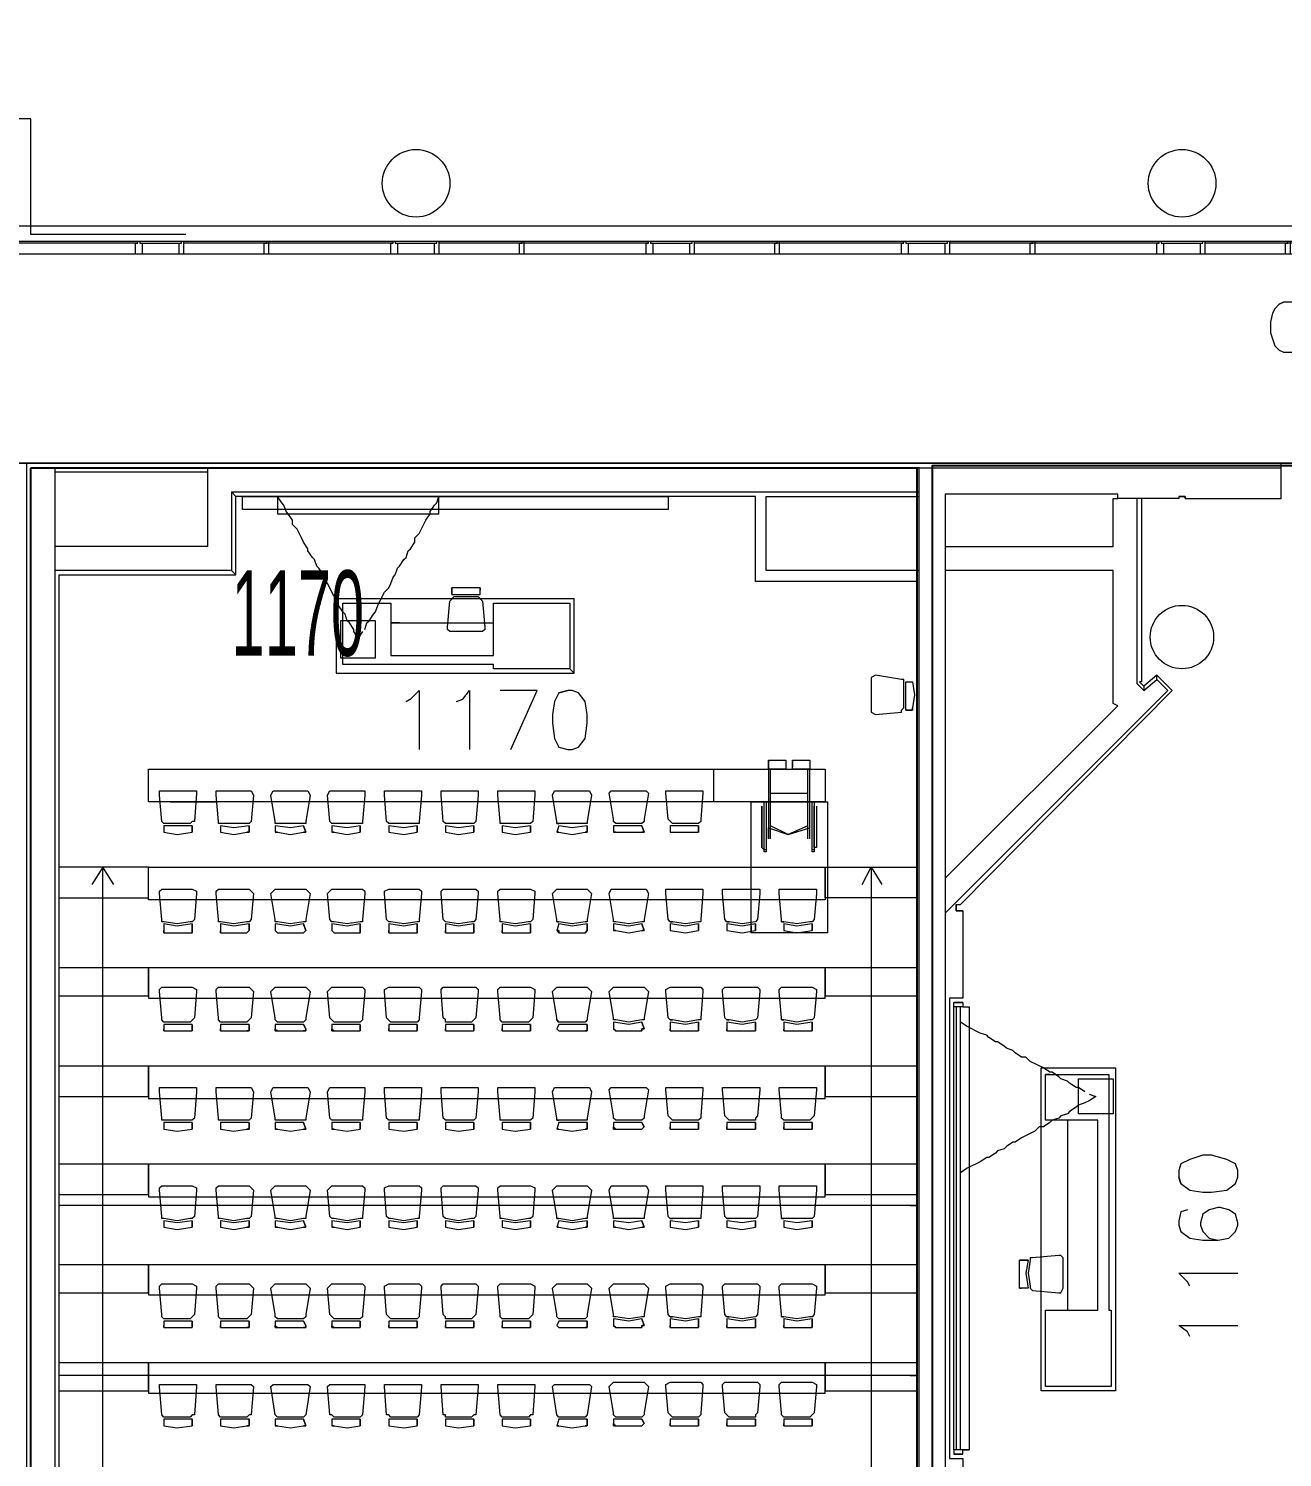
# Model space of a CAD drawing. Header units: metres. Extents: x 3 to 116, y 0 to 119.
# Drawn here: x 37.78 to 52.48, y 58.81 to 75.57 of the extents above; entities that cross this region are included whole.
import ezdxf

# ---------------------------------------------------------------- set-up
doc = ezdxf.new("R2010")
doc.units = ezdxf.units.M
doc.layers.add('Outside', color=7, linetype='Continuous')
doc.layers.add('PDF_Geometry', color=7, linetype='Continuous', transparency=0.8)
doc.styles.get("Standard").update_dxf_attribs({"font": 'arial.ttf', "width": 0.5, "height": 0.5})

msp = doc.modelspace()

# ---------------------------------------------------------------- linework, layer by layer
for points in [[(37.806, 70.414), (48.193, 70.414), (48.193, 52.864), (37.806, 52.864)], [(48.372, 52.864), (69.119, 52.864), (69.119, 70.439), (48.372, 70.439)]]:
    msp.add_lwpolyline(points, close=True)
at = {"layer": 'Outside'}
msp.add_lwpolyline([(69.324, 82.054), (66.766, 82.054), (66.766, 73.254), (64.74, 73.235), (64.745, 70.465), (33.44, 70.469), (33.432, 62.483), (30.899, 62.483), (30.848, 70.465), (6.059, 70.619)], dxfattribs=at)
at = {"layer": 'PDF_Geometry', "lineweight": 5}
for points in [[(30.439, 73.074), (69.401, 73.074), (69.401, 91.954)], [(39.623, 73.151), (37.806, 73.151), (37.806, 74.507), (36.988, 74.507), (36.988, 74.123), (33.713, 74.123), (33.713, 74.533), (33.611, 74.533), (33.534, 74.558), (32.971, 74.558), (32.971, 74.123), (30.209, 74.123)], [(30.209, 73.254), (67.533, 73.254)], [(39.06, 73.049), (37.602, 73.049), (37.602, 72.921), (37.551, 72.921), (37.551, 73.049), (37.576, 73.049), (37.576, 73.074), (37.602, 73.074), (37.602, 73.049), (36.604, 73.049)], [(39.086, 73.049), (39.572, 73.049)], [(42.053, 73.049), (40.595, 73.049), (40.595, 72.921), (40.544, 72.921), (40.544, 73.049), (40.569, 73.049), (40.569, 73.074), (40.595, 73.074), (40.595, 73.049), (39.597, 73.049)], [(42.079, 73.049), (42.565, 73.049)], [(45.046, 73.049), (43.588, 73.049), (43.588, 72.921), (43.537, 72.921), (43.537, 73.049), (43.563, 73.049), (43.563, 73.074), (43.588, 73.074), (43.588, 73.049), (42.59, 73.049)], [(45.072, 73.049), (45.558, 73.049)], [(48.039, 73.049), (46.581, 73.049), (46.581, 72.921), (46.53, 72.921), (46.53, 73.049), (46.556, 73.049), (46.556, 73.074), (46.581, 73.074), (46.581, 73.049), (45.584, 73.049)], [(48.065, 73.049), (48.551, 73.049)], [(51.033, 73.049), (49.574, 73.049), (49.574, 72.921), (49.523, 72.921), (49.523, 73.049), (49.549, 73.049), (49.549, 73.074), (49.574, 73.074), (49.574, 73.049), (48.577, 73.049)], [(51.058, 73.049), (51.544, 73.049)], [(54.026, 73.049), (52.568, 73.049), (52.568, 72.921), (52.516, 72.921), (52.516, 73.049), (52.542, 73.049), (52.542, 73.074), (52.568, 73.074), (52.568, 73.049), (51.57, 73.049)], [(69.554, 72.921), (30.439, 72.921)], [(52.44, 72.333), (52.491, 72.358), (52.44, 72.333), (52.388, 72.281), (52.363, 72.23), (52.337, 72.128), (52.337, 72), (52.388, 71.847), (52.44, 71.795), (52.491, 71.77), (52.593, 71.77), (52.644, 71.795), (52.695, 71.847), (52.747, 72), (52.747, 72.128), (52.721, 72.23), (52.695, 72.281), (52.644, 72.333), (52.593, 72.358), (52.491, 72.358)], [(48.219, 70.414), (52.465, 70.414), (52.465, 70.465), (37.755, 70.465), (37.755, 52.685), (38.139, 52.685), (38.139, 53.453)], [(50.112, 52.736), (48.219, 52.736), (48.219, 57.597), (48.219, 70.414), (39.879, 70.414), (39.879, 69.493), (38.088, 69.493)], [(51.34, 70.056), (52.465, 70.056), (52.465, 70.414)], [(39.879, 70.363), (38.088, 70.363)], [(40.211, 69.16), (40.211, 70.081), (40.16, 70.133), (40.16, 69.212)], [(40.16, 70.133), (48.219, 70.133)], [(48.193, 53.581), (48.193, 69.084), (46.3, 69.084), (46.3, 70.081), (40.211, 70.081)], [(41.695, 68.495), (41.644, 68.418), (41.593, 68.495), (41.593, 68.521), (41.542, 68.598), (41.516, 68.623), (41.49, 68.7), (41.465, 68.725), (41.414, 68.802), (41.414, 68.853), (41.362, 68.905), (41.286, 69.058), (41.235, 69.135), (41.235, 69.16), (41.183, 69.237), (41.158, 69.263), (41.132, 69.339), (41.107, 69.365), (41.055, 69.442), (41.055, 69.467), (41.004, 69.544), (40.979, 69.595), (40.928, 69.698), (40.876, 69.749), (40.876, 69.8), (40.825, 69.877), (40.8, 69.902), (40.774, 69.979), (40.748, 70.005), (40.697, 70.081), (40.697, 69.877), (42.59, 69.877), (42.59, 70.081), (40.723, 70.081)], [(41.721, 68.521), (41.746, 68.598), (41.772, 68.623), (41.823, 68.7), (41.849, 68.725), (41.874, 68.802), (41.925, 68.905), (41.951, 68.956), (42.002, 69.007), (42.028, 69.058), (42.053, 69.135), (42.079, 69.16), (42.104, 69.237), (42.13, 69.263), (42.181, 69.339), (42.207, 69.365), (42.232, 69.442), (42.258, 69.467), (42.309, 69.544), (42.309, 69.595), (42.36, 69.646), (42.437, 69.8), (42.488, 69.877), (42.488, 69.902), (42.539, 69.979), (42.565, 70.005), (42.59, 70.081)], [(48.219, 69.212), (46.428, 69.212), (46.428, 70.081), (48.219, 70.081)], [(51.263, 70.081), (51.34, 70.081), (51.34, 70.056), (51.34, 70.081), (51.263, 70.081), (51.263, 70.056), (50.547, 70.056), (50.547, 70.107), (48.526, 70.107), (48.526, 57.597), (48.219, 57.597)], [(48.526, 69.493), (50.495, 69.493), (50.495, 70.056), (50.547, 70.056)], [(50.828, 70.056), (50.828, 67.907), (50.802, 67.907), (50.854, 67.856), (50.854, 67.805), (50.777, 67.881), (50.777, 70.056)], [(38.139, 53.581), (38.139, 69.16), (40.211, 69.16), (40.16, 69.212), (38.088, 69.212)], [(48.526, 65.604), (50.547, 67.625), (50.495, 67.651), (50.495, 69.212), (48.526, 69.212)], [(44.125, 68.06), (43.23, 68.06), (43.23, 68.111), (41.465, 68.111), (41.465, 68.828), (42.028, 68.828), (42.028, 68.214), (43.23, 68.214), (43.23, 68.828), (44.125, 68.828), (44.125, 68.06), (44.177, 68.009), (44.177, 68.879), (41.388, 68.879), (41.388, 68.009), (44.177, 68.009)], [(42.744, 68.93), (42.744, 68.981), (42.744, 68.93), (43.076, 68.93), (43.076, 69.007), (43.076, 68.981), (43.076, 69.007), (42.744, 69.007), (42.744, 68.981), (42.744, 69.007)], [(42.13, 68.598), (42.028, 68.598), (43.23, 68.598)], [(48.065, 67.574), (48.142, 67.574), (48.065, 67.574), (48.065, 67.907), (48.142, 67.907), (48.167, 67.753), (48.142, 67.6), (48.142, 67.574), (48.142, 67.6)], [(48.526, 65.195), (51.135, 67.805), (51.007, 67.932)], [(48.653, 65.297), (48.653, 65.221), (48.73, 65.221), (48.653, 65.221), (48.653, 65.297), (48.705, 65.297), (51.186, 67.805), (51.007, 67.984)], [(50.854, 67.805), (51.007, 67.932), (51.007, 67.984), (50.854, 67.856)], [(42.258, 67.702), (42.207, 67.677), (42.258, 67.702), (42.36, 67.805), (42.36, 67.114)], [(42.795, 67.677), (42.872, 67.702), (42.949, 67.805), (42.949, 67.114)], [(43.435, 67.114), (43.742, 67.805), (43.307, 67.805)], [(43.997, 67.779), (44.1, 67.805), (43.997, 67.779), (43.946, 67.677), (43.921, 67.523), (43.921, 67.421), (43.946, 67.242), (43.997, 67.139), (44.1, 67.114), (44.151, 67.114), (44.228, 67.139), (44.304, 67.242), (44.33, 67.421), (44.33, 67.523), (44.304, 67.677), (44.228, 67.779), (44.151, 67.805), (44.1, 67.805)], [(45.814, 66.5), (45.814, 66.884)], [(46.453, 66.986), (46.479, 66.986), (46.658, 66.986), (46.658, 66.884), (46.453, 66.884), (46.453, 66.986), (46.453, 66.884), (46.453, 66.065), (46.453, 66.193), (46.684, 66.116), (46.479, 66.218)], [(46.479, 66.065), (46.479, 66.193), (46.479, 66.884)], [(46.658, 66.986), (46.658, 66.884)], [(46.735, 66.884), (46.735, 66.986), (46.914, 66.986), (46.939, 66.986), (46.939, 66.884), (46.735, 66.884), (46.735, 66.986), (46.735, 66.909)], [(46.914, 66.065), (46.914, 66.193), (46.914, 66.884)], [(46.939, 66.065), (46.939, 66.884)], [(43.972, 66.244), (43.997, 66.244), (43.972, 66.244), (43.972, 66.27), (43.921, 66.577), (43.946, 66.628), (44.356, 66.628), (44.381, 66.577), (44.33, 66.27), (44.33, 66.244), (43.997, 66.244)], [(46.479, 66.602), (46.914, 66.602)], [(39.444, 66.5), (39.981, 66.5)], [(46.249, 65.042), (46.249, 64.965), (46.249, 66.5), (46.351, 66.5), (47.144, 66.5), (47.144, 64.965), (46.249, 64.965)], [(46.428, 65.937), (46.428, 65.911), (46.402, 65.911), (46.402, 65.937), (46.377, 65.963), (46.377, 66.449), (46.377, 65.963)], [(46.377, 66.449), (46.377, 66.449)], [(47.016, 66.449), (47.016, 65.963), (46.991, 65.963), (46.991, 66.449)], [(39.7, 66.218), (39.7, 66.142), (39.7, 66.218), (39.367, 66.218), (39.367, 66.142), (39.521, 66.116), (39.7, 66.142)], [(40.365, 66.218), (40.365, 66.142), (40.365, 66.218), (40.186, 66.193), (40.032, 66.218), (40.032, 66.142), (40.186, 66.116), (40.339, 66.142), (40.365, 66.142), (40.339, 66.142)], [(41.004, 66.218), (41.03, 66.142), (41.004, 66.218), (40.851, 66.193), (40.672, 66.218), (40.672, 66.142), (40.697, 66.142), (40.672, 66.142), (40.697, 66.142), (40.851, 66.116), (41.004, 66.142), (41.03, 66.142), (41.004, 66.142)], [(41.669, 66.218), (41.669, 66.142), (41.669, 66.218), (41.516, 66.193), (41.337, 66.218), (41.337, 66.142), (41.362, 66.142), (41.337, 66.142), (41.362, 66.142), (41.516, 66.116), (41.669, 66.142)], [(42.335, 66.218), (42.335, 66.142), (42.335, 66.218), (42.181, 66.193), (42.002, 66.218), (42.002, 66.142), (42.181, 66.116), (42.335, 66.142)], [(43, 66.218), (43, 66.142), (43, 66.218), (42.821, 66.193), (42.667, 66.218), (42.667, 66.142), (42.821, 66.116), (43, 66.142)], [(43.665, 66.218), (43.665, 66.142), (43.665, 66.218), (43.486, 66.193), (43.332, 66.218), (43.332, 66.142), (43.486, 66.116), (43.665, 66.142)], [(44.33, 66.218), (44.33, 66.142), (44.33, 66.218), (44.151, 66.193), (43.997, 66.218), (43.972, 66.142), (43.997, 66.142), (43.972, 66.142), (43.997, 66.142), (44.151, 66.116), (44.304, 66.142), (44.33, 66.142), (44.304, 66.142)], [(44.97, 66.218), (44.995, 66.142), (44.97, 66.218), (44.637, 66.218), (44.637, 66.142), (44.663, 66.142), (44.637, 66.142), (44.995, 66.142), (44.97, 66.142)], [(45.635, 66.218), (45.635, 66.142), (45.635, 66.218), (45.302, 66.218), (45.302, 66.142), (45.635, 66.142)], [(46.453, 66.193), (46.453, 66.193)], [(46.914, 66.218), (46.684, 66.116), (46.939, 66.193)], [(46.453, 66.065), (46.453, 66.065)], [(46.914, 66.065), (46.914, 66.065)], [(46.377, 65.963), (46.377, 65.963)], [(46.991, 65.937), (46.991, 65.911), (46.965, 65.911), (46.965, 65.937)], [(47.016, 65.963), (47.016, 65.963)], [(38.139, 65.374), (39.188, 65.374), (39.188, 65.732), (38.139, 65.732)], [(38.779, 65.528), (38.651, 65.732), (38.523, 65.528)], [(38.651, 54.937), (38.651, 65.732)], [(48.193, 65.374), (47.118, 65.374), (47.118, 65.732), (47.118, 65.349), (39.188, 65.349), (39.188, 65.732), (48.193, 65.732)], [(47.553, 65.528), (47.656, 65.732), (47.784, 65.528)], [(47.656, 65.732), (47.656, 54.937)], [(43.972, 65.093), (43.997, 65.093), (43.972, 65.093), (43.972, 65.118), (43.921, 65.425), (43.972, 65.477), (44.33, 65.477), (44.381, 65.425), (44.33, 65.118), (44.33, 65.093), (44.304, 65.093), (44.151, 65.067), (43.997, 65.093)], [(45.302, 65.093), (45.328, 65.093), (45.302, 65.093), (45.277, 65.118), (45.251, 65.425), (45.251, 65.477), (45.686, 65.477), (45.686, 65.425), (45.66, 65.118), (45.66, 65.093), (45.635, 65.093), (45.481, 65.067), (45.328, 65.093)], [(45.967, 65.093), (45.993, 65.093), (45.967, 65.093), (45.942, 65.118), (45.916, 65.425), (45.916, 65.477), (46.351, 65.477), (46.351, 65.425), (46.325, 65.118), (46.3, 65.093), (46.146, 65.067), (45.993, 65.093)], [(46.607, 65.093), (46.632, 65.093), (46.607, 65.093), (46.607, 65.118), (46.581, 65.425), (46.581, 65.477), (47.016, 65.477), (47.016, 65.425), (46.991, 65.118), (46.965, 65.093), (46.939, 65.093), (46.786, 65.067), (46.632, 65.093)], [(48.73, 65.221), (48.73, 64.197), (48.577, 64.197), (48.577, 58.799), (48.73, 58.799), (48.73, 57.751)], [(39.7, 65.067), (39.7, 64.99), (39.7, 65.067), (39.521, 65.042), (39.367, 65.067), (39.367, 64.965), (39.367, 64.99), (39.367, 64.965), (39.7, 64.965), (39.7, 64.99), (39.7, 64.965)], [(40.365, 65.067), (40.365, 64.99), (40.365, 65.067), (40.186, 65.042), (40.032, 65.067), (40.032, 64.965), (40.032, 64.99), (40.032, 64.965), (40.339, 64.965), (40.365, 64.99), (40.339, 64.965)], [(41.004, 65.067), (41.03, 64.99), (41.004, 65.067), (40.851, 65.042), (40.672, 65.067), (40.672, 64.99), (40.697, 64.965), (40.672, 64.99), (40.697, 64.965), (41.004, 64.965), (41.03, 64.99), (41.004, 64.965)], [(41.669, 65.067), (41.669, 64.99), (41.669, 65.067), (41.516, 65.042), (41.337, 65.067), (41.337, 64.99), (41.362, 64.965), (41.337, 64.99), (41.362, 64.965), (41.669, 64.965), (41.669, 64.99), (41.669, 64.965)], [(42.335, 65.067), (42.335, 64.99), (42.335, 65.067), (42.181, 65.042), (42.002, 65.067), (42.002, 64.965), (42.002, 64.99), (42.002, 64.965), (42.335, 64.965), (42.335, 64.99), (42.335, 64.965)], [(43, 65.067), (43, 64.99), (43, 65.067), (42.821, 65.042), (42.667, 65.067), (42.667, 64.965), (42.667, 64.99), (42.667, 64.965), (43, 64.965), (43, 64.99), (43, 64.965)], [(43.665, 65.067), (43.665, 64.99), (43.665, 65.067), (43.486, 65.042), (43.332, 65.067), (43.332, 64.965), (43.332, 64.99), (43.332, 64.965), (43.665, 64.965), (43.665, 64.99), (43.665, 64.965)], [(44.33, 65.067), (44.33, 64.99), (44.33, 65.067), (44.151, 65.042), (43.997, 65.067), (43.972, 64.99), (43.997, 64.99), (43.997, 64.965), (43.997, 64.99), (43.972, 64.99), (43.997, 64.965), (44.304, 64.965), (44.33, 64.99), (44.304, 64.965)], [(44.97, 65.067), (44.995, 64.99), (44.97, 65.067), (44.816, 65.042), (44.637, 65.067), (44.637, 64.99), (44.663, 64.99), (44.637, 64.99), (44.663, 64.99), (44.816, 64.965), (44.97, 64.99), (44.995, 64.99), (44.97, 64.99)], [(45.635, 65.067), (45.635, 64.99), (45.635, 65.067), (45.481, 65.042), (45.302, 65.067), (45.302, 64.99), (45.481, 64.965), (45.635, 64.99)], [(46.3, 65.067), (46.3, 64.99), (46.3, 65.067), (46.146, 65.042), (45.967, 65.067), (45.967, 64.99), (46.146, 64.965), (46.3, 64.99)], [(46.965, 65.067), (46.965, 64.99), (46.965, 65.067), (46.786, 65.042), (46.632, 65.067), (46.632, 64.99), (46.786, 64.965), (46.965, 64.99)], [(38.139, 64.223), (39.188, 64.223), (39.188, 64.556), (39.188, 64.197), (47.118, 64.197), (47.118, 64.556), (47.118, 64.223), (48.193, 64.223)], [(38.139, 64.556), (39.188, 64.556), (48.193, 64.556)], [(43.972, 63.942), (43.997, 63.916), (43.972, 63.942), (43.972, 63.967), (43.921, 64.274), (43.972, 64.325), (44.33, 64.325), (44.381, 64.274), (44.33, 63.967), (44.33, 63.942), (44.304, 63.916), (43.997, 63.916)], [(45.302, 63.942), (45.328, 63.942), (45.302, 63.942), (45.277, 63.967), (45.251, 64.274), (45.251, 64.3), (45.302, 64.325), (45.66, 64.325), (45.686, 64.3), (45.686, 64.274), (45.66, 63.967), (45.66, 63.942), (45.635, 63.942), (45.481, 63.916), (45.328, 63.942)], [(45.967, 63.942), (45.993, 63.942), (45.967, 63.942), (45.942, 63.967), (45.916, 64.274), (45.916, 64.3), (45.942, 64.325), (46.325, 64.325), (46.351, 64.3), (46.351, 64.274), (46.325, 63.967), (46.3, 63.942), (46.146, 63.916), (45.993, 63.942)], [(46.607, 63.942), (46.632, 63.942), (46.607, 63.942), (46.607, 63.967), (46.581, 64.274), (46.581, 64.3), (46.607, 64.325), (46.965, 64.325), (47.016, 64.3), (47.016, 64.274), (46.991, 63.967), (46.965, 63.942), (46.939, 63.942), (46.786, 63.916), (46.632, 63.942)], [(48.73, 64.146), (48.628, 64.146), (48.73, 64.146), (48.73, 64.095), (48.628, 64.095), (48.628, 64.146)], [(48.628, 58.902), (48.628, 64.095)], [(48.73, 58.902), (48.807, 58.902), (48.705, 58.902), (48.705, 64.095), (48.653, 64.095), (48.653, 58.902)], [(48.73, 64.095), (48.807, 64.095), (48.807, 58.902)], [(39.7, 63.89), (39.7, 63.839), (39.7, 63.89), (39.367, 63.89), (39.367, 63.814), (39.367, 63.839), (39.367, 63.814), (39.7, 63.814), (39.7, 63.839), (39.7, 63.814)], [(40.365, 63.89), (40.365, 63.839), (40.365, 63.89), (40.032, 63.89), (40.032, 63.814), (40.032, 63.839), (40.032, 63.814), (40.365, 63.814), (40.365, 63.839), (40.365, 63.814), (40.339, 63.814)], [(41.004, 63.89), (41.03, 63.839), (41.004, 63.89), (40.672, 63.89), (40.672, 63.814), (40.697, 63.814), (40.672, 63.814), (40.672, 63.839), (40.697, 63.814), (41.03, 63.814), (41.03, 63.839), (41.03, 63.814), (41.004, 63.814)], [(41.669, 63.89), (41.669, 63.839), (41.669, 63.89), (41.337, 63.89), (41.337, 63.814), (41.362, 63.814), (41.337, 63.814), (41.337, 63.839), (41.362, 63.814), (41.669, 63.814), (41.669, 63.839), (41.669, 63.814)], [(42.335, 63.89), (42.335, 63.839), (42.335, 63.89), (42.002, 63.89), (42.002, 63.814), (42.002, 63.839), (42.002, 63.814), (42.335, 63.814), (42.335, 63.839), (42.335, 63.814)], [(43, 63.89), (43, 63.839), (43, 63.89), (42.667, 63.89), (42.667, 63.814), (42.667, 63.839), (42.667, 63.814), (43, 63.814), (43, 63.839), (43, 63.814)], [(43.665, 63.89), (43.665, 63.839), (43.665, 63.89), (43.332, 63.89), (43.332, 63.814), (43.332, 63.839), (43.332, 63.814), (43.665, 63.814), (43.665, 63.839), (43.665, 63.814)], [(44.33, 63.89), (44.33, 63.839), (44.33, 63.89), (43.997, 63.89), (43.972, 63.839), (43.997, 63.814), (43.972, 63.839), (43.997, 63.814), (44.33, 63.814), (44.33, 63.839), (44.33, 63.814), (44.304, 63.814)], [(44.97, 63.916), (44.995, 63.839), (44.97, 63.916), (44.816, 63.89), (44.637, 63.916), (44.637, 63.839), (44.663, 63.814), (44.637, 63.839), (44.663, 63.814), (44.97, 63.814), (44.97, 63.839), (44.995, 63.839), (44.97, 63.839), (44.97, 63.814)], [(45.635, 63.916), (45.635, 63.839), (45.635, 63.916), (45.481, 63.89), (45.302, 63.916), (45.302, 63.814), (45.302, 63.839), (45.302, 63.814), (45.635, 63.814), (45.635, 63.839), (45.635, 63.814)], [(46.3, 63.916), (46.3, 63.839), (46.3, 63.916), (46.146, 63.89), (45.967, 63.916), (45.967, 63.814), (45.967, 63.839), (45.967, 63.814), (46.3, 63.814), (46.3, 63.839), (46.3, 63.814)], [(46.965, 63.916), (46.965, 63.839), (46.965, 63.916), (46.786, 63.89), (46.632, 63.916), (46.632, 63.814), (46.632, 63.839), (46.632, 63.814), (46.965, 63.814), (46.965, 63.839), (46.965, 63.814)], [(50.163, 63.097), (50.086, 63.149), (50.06, 63.149), (49.984, 63.2), (49.958, 63.225), (49.881, 63.251), (49.856, 63.276), (49.779, 63.328), (49.753, 63.328), (49.677, 63.379), (49.523, 63.455), (49.472, 63.507), (49.421, 63.507), (49.344, 63.558), (49.319, 63.583), (49.242, 63.609), (49.216, 63.635), (49.14, 63.686), (49.114, 63.686), (49.037, 63.737), (49.012, 63.762), (48.935, 63.788), (48.781, 63.865), (48.705, 63.916)], [(38.139, 63.046), (39.188, 63.046), (39.188, 63.404), (39.188, 63.021), (47.118, 63.021), (47.118, 63.404), (47.118, 63.046), (48.193, 63.046)], [(38.139, 63.404), (39.188, 63.404), (48.193, 63.404)], [(49.753, 63.302), (49.702, 63.302), (50.444, 63.302), (50.444, 60.539), (50.47, 60.539), (50.47, 59.644), (49.702, 59.644), (49.702, 60.539), (50.316, 60.539), (50.316, 62.765), (49.702, 62.765), (49.702, 63.302)], [(43.972, 62.765), (43.997, 62.765), (43.972, 62.765), (43.972, 62.79), (43.921, 63.097), (43.946, 63.149), (44.356, 63.149), (44.381, 63.097), (44.33, 62.79), (44.33, 62.765), (43.997, 62.765)], [(50.214, 63.072), (50.291, 63.046), (50.214, 62.995), (50.163, 62.969), (50.086, 62.944), (50.06, 62.918), (49.984, 62.867), (49.958, 62.842), (49.881, 62.816), (49.856, 62.79), (49.779, 62.765), (49.753, 62.739), (49.677, 62.688), (49.626, 62.688), (49.574, 62.637), (49.421, 62.56), (49.344, 62.509), (49.319, 62.509), (49.242, 62.458), (49.216, 62.432), (49.14, 62.407), (49.114, 62.381), (49.037, 62.33), (49.012, 62.33), (48.935, 62.279), (48.781, 62.202), (48.705, 62.151)], [(39.7, 62.739), (39.7, 62.662), (39.7, 62.739), (39.367, 62.739), (39.367, 62.662), (39.521, 62.637), (39.7, 62.662)], [(40.365, 62.739), (40.365, 62.662), (40.365, 62.739), (40.032, 62.739), (40.032, 62.662), (40.186, 62.637), (40.339, 62.662), (40.365, 62.662), (40.339, 62.662)], [(41.004, 62.739), (41.03, 62.662), (41.004, 62.739), (40.672, 62.739), (40.672, 62.662), (40.697, 62.662), (40.672, 62.662), (40.697, 62.662), (40.851, 62.637), (41.004, 62.662), (41.03, 62.662), (41.004, 62.662)], [(41.669, 62.739), (41.669, 62.662), (41.669, 62.739), (41.337, 62.739), (41.337, 62.662), (41.362, 62.662), (41.337, 62.662), (41.362, 62.662), (41.516, 62.637), (41.669, 62.662)], [(42.335, 62.739), (42.335, 62.662), (42.335, 62.739), (42.002, 62.739), (42.002, 62.662), (42.181, 62.637), (42.335, 62.662)], [(43, 62.739), (43, 62.662), (43, 62.739), (42.667, 62.739), (42.667, 62.662), (42.821, 62.637), (43, 62.662)], [(43.665, 62.739), (43.665, 62.662), (43.665, 62.739), (43.332, 62.739), (43.332, 62.662), (43.486, 62.637), (43.665, 62.662)], [(44.33, 62.739), (44.33, 62.662), (44.33, 62.739), (43.997, 62.739), (43.972, 62.662), (43.997, 62.662), (43.972, 62.662), (43.997, 62.662), (44.151, 62.637), (44.304, 62.662), (44.33, 62.662), (44.304, 62.662)], [(44.97, 62.739), (44.995, 62.688), (44.97, 62.739), (44.637, 62.739), (44.637, 62.662), (44.663, 62.662), (44.637, 62.662), (44.637, 62.688), (44.663, 62.662), (44.97, 62.662), (44.995, 62.688), (44.97, 62.662)], [(45.635, 62.739), (45.635, 62.688), (45.635, 62.739), (45.302, 62.739), (45.302, 62.662), (45.302, 62.688), (45.302, 62.662), (45.635, 62.662), (45.635, 62.688), (45.635, 62.662)], [(46.3, 62.739), (46.3, 62.688), (46.3, 62.739), (45.967, 62.739), (45.967, 62.662), (45.967, 62.688), (45.967, 62.662), (46.3, 62.662), (46.3, 62.688), (46.3, 62.662)], [(46.965, 62.739), (46.965, 62.688), (46.965, 62.739), (46.632, 62.739), (46.632, 62.662), (46.632, 62.688), (46.632, 62.662), (46.965, 62.662), (46.965, 62.688), (46.965, 62.662)], [(49.958, 62.765), (49.958, 60.539)], [(51.288, 62.023), (51.263, 62.1), (51.288, 62.023), (51.391, 61.946), (51.544, 61.921), (51.647, 61.921), (51.826, 61.946), (51.928, 62.023), (51.954, 62.1), (51.954, 62.176), (51.928, 62.253), (51.826, 62.304), (51.647, 62.355), (51.544, 62.355), (51.391, 62.304), (51.288, 62.253), (51.263, 62.176), (51.263, 62.1)], [(38.139, 61.895), (39.188, 61.895), (39.188, 62.253), (39.188, 61.869), (47.118, 61.869), (47.118, 62.253), (47.118, 61.895), (48.193, 61.895)], [(38.139, 62.253), (39.188, 62.253), (48.193, 62.253)], [(43.972, 61.614), (43.997, 61.614), (43.972, 61.614), (43.972, 61.639), (43.921, 61.946), (43.972, 61.997), (44.33, 61.997), (44.381, 61.946), (44.33, 61.639), (44.33, 61.614), (44.304, 61.614), (44.151, 61.588), (43.997, 61.614)], [(45.302, 61.614), (45.328, 61.614), (45.302, 61.614), (45.277, 61.639), (45.251, 61.946), (45.251, 61.997), (45.686, 61.997), (45.686, 61.946), (45.66, 61.639), (45.66, 61.614), (45.328, 61.614)], [(45.967, 61.614), (45.993, 61.614), (45.967, 61.614), (45.942, 61.639), (45.916, 61.946), (45.916, 61.997), (46.351, 61.997), (46.351, 61.946), (46.325, 61.639), (46.3, 61.614), (45.993, 61.614)], [(46.607, 61.614), (46.632, 61.614), (46.607, 61.614), (46.607, 61.639), (46.581, 61.946), (46.581, 61.997), (47.016, 61.997), (47.016, 61.946), (46.991, 61.639), (46.965, 61.614), (46.632, 61.614)], [(48.116, 61.767), (48.193, 61.767), (38.139, 61.767)], [(51.365, 61.716), (51.288, 61.69), (51.263, 61.588), (51.263, 61.537), (51.288, 61.46), (51.391, 61.383), (51.544, 61.358), (51.723, 61.358), (51.851, 61.383), (51.928, 61.46), (51.954, 61.537), (51.954, 61.562), (51.928, 61.665), (51.851, 61.716), (51.749, 61.741), (51.723, 61.741), (51.621, 61.716), (51.544, 61.665), (51.519, 61.562), (51.519, 61.537), (51.544, 61.46), (51.621, 61.383), (51.723, 61.358)], [(39.7, 61.588), (39.7, 61.511), (39.7, 61.588), (39.521, 61.562), (39.367, 61.588), (39.367, 61.511), (39.521, 61.486), (39.7, 61.511)], [(40.365, 61.588), (40.365, 61.511), (40.365, 61.588), (40.186, 61.562), (40.032, 61.588), (40.032, 61.511), (40.186, 61.486), (40.339, 61.511), (40.365, 61.511), (40.339, 61.511)], [(41.004, 61.588), (41.03, 61.511), (41.004, 61.588), (40.851, 61.562), (40.672, 61.588), (40.672, 61.511), (40.697, 61.511), (40.672, 61.511), (40.697, 61.511), (40.851, 61.486), (41.004, 61.511), (41.03, 61.511), (41.004, 61.511)], [(41.669, 61.588), (41.669, 61.511), (41.669, 61.588), (41.516, 61.562), (41.337, 61.588), (41.337, 61.511), (41.362, 61.511), (41.337, 61.511), (41.362, 61.511), (41.516, 61.486), (41.669, 61.511)], [(42.335, 61.588), (42.335, 61.511), (42.335, 61.588), (42.181, 61.562), (42.002, 61.588), (42.002, 61.511), (42.181, 61.486), (42.335, 61.511)], [(43, 61.588), (43, 61.511), (43, 61.588), (42.821, 61.562), (42.667, 61.588), (42.667, 61.511), (42.821, 61.486), (43, 61.511)], [(43.665, 61.588), (43.665, 61.511), (43.665, 61.588), (43.486, 61.562), (43.332, 61.588), (43.332, 61.511), (43.486, 61.486), (43.665, 61.511)], [(44.33, 61.588), (44.33, 61.511), (44.33, 61.588), (44.151, 61.562), (43.997, 61.588), (43.972, 61.511), (43.997, 61.511), (43.972, 61.511), (43.997, 61.511), (44.151, 61.486), (44.304, 61.511), (44.33, 61.511), (44.304, 61.511)], [(44.97, 61.588), (44.995, 61.511), (44.97, 61.588), (44.816, 61.562), (44.637, 61.588), (44.637, 61.511), (44.663, 61.511), (44.637, 61.511), (44.663, 61.511), (44.816, 61.486), (44.97, 61.511), (44.995, 61.511), (44.97, 61.511)], [(45.635, 61.588), (45.635, 61.511), (45.635, 61.588), (45.481, 61.562), (45.302, 61.588), (45.302, 61.511), (45.481, 61.486), (45.635, 61.511)], [(46.3, 61.588), (46.3, 61.511), (46.3, 61.588), (46.146, 61.562), (45.967, 61.588), (45.967, 61.511), (46.146, 61.486), (46.3, 61.511)], [(46.965, 61.588), (46.965, 61.511), (46.965, 61.588), (46.786, 61.562), (46.632, 61.588), (46.632, 61.511), (46.786, 61.486), (46.965, 61.511)], [(38.139, 60.744), (39.188, 60.744), (39.188, 61.076), (39.188, 60.718), (47.118, 60.718), (47.118, 61.076), (47.118, 60.744), (48.193, 60.744)], [(38.139, 61.076), (39.188, 61.076), (48.193, 61.076)], [(49.498, 61.127), (49.421, 61.127), (49.498, 61.127), (49.472, 60.974), (49.498, 60.795), (49.395, 60.795), (49.421, 60.795), (49.395, 60.795), (49.395, 61.127), (49.421, 61.127), (49.395, 61.127)], [(45.302, 60.462), (45.328, 60.462), (45.302, 60.462), (45.277, 60.488), (45.251, 60.795), (45.251, 60.821), (45.302, 60.846), (45.66, 60.846), (45.686, 60.821), (45.686, 60.795), (45.66, 60.488), (45.66, 60.462), (45.635, 60.462), (45.481, 60.437), (45.328, 60.462)], [(45.967, 60.462), (45.993, 60.462), (45.967, 60.462), (45.942, 60.488), (45.916, 60.795), (45.916, 60.821), (45.942, 60.846), (46.325, 60.846), (46.351, 60.821), (46.351, 60.795), (46.325, 60.488), (46.3, 60.462), (46.146, 60.437), (45.993, 60.462)], [(46.607, 60.462), (46.632, 60.462), (46.607, 60.462), (46.607, 60.488), (46.581, 60.795), (46.581, 60.821), (46.607, 60.846), (46.965, 60.846), (47.016, 60.821), (47.016, 60.795), (46.991, 60.488), (46.965, 60.462), (46.939, 60.462), (46.786, 60.437), (46.632, 60.462)], [(51.391, 60.821), (51.365, 60.872), (51.263, 60.974), (51.954, 60.974)], [(39.7, 60.411), (39.7, 60.36), (39.7, 60.411), (39.367, 60.411), (39.367, 60.334), (39.367, 60.36), (39.367, 60.334), (39.7, 60.334), (39.7, 60.36), (39.7, 60.334)], [(40.365, 60.411), (40.365, 60.36), (40.365, 60.411), (40.032, 60.411), (40.032, 60.334), (40.032, 60.36), (40.032, 60.334), (40.365, 60.334), (40.365, 60.36), (40.365, 60.334), (40.339, 60.334)], [(41.004, 60.411), (41.03, 60.36), (41.004, 60.411), (40.672, 60.411), (40.672, 60.334), (40.697, 60.334), (40.672, 60.334), (40.672, 60.36), (40.697, 60.334), (41.03, 60.334), (41.03, 60.36), (41.03, 60.334), (41.004, 60.334)], [(41.669, 60.411), (41.669, 60.36), (41.669, 60.411), (41.337, 60.411), (41.337, 60.334), (41.362, 60.334), (41.337, 60.334), (41.337, 60.36), (41.362, 60.334), (41.669, 60.334), (41.669, 60.36), (41.669, 60.334)], [(42.335, 60.411), (42.335, 60.36), (42.335, 60.411), (42.002, 60.411), (42.002, 60.334), (42.002, 60.36), (42.002, 60.334), (42.335, 60.334), (42.335, 60.36), (42.335, 60.334)], [(43, 60.411), (43, 60.36), (43, 60.411), (42.667, 60.411), (42.667, 60.334), (42.667, 60.36), (42.667, 60.334), (43, 60.334), (43, 60.36), (43, 60.334)], [(43.665, 60.411), (43.665, 60.36), (43.665, 60.411), (43.332, 60.411), (43.332, 60.334), (43.332, 60.36), (43.332, 60.334), (43.665, 60.334), (43.665, 60.36), (43.665, 60.334)], [(44.33, 60.411), (44.33, 60.36), (44.33, 60.411), (43.997, 60.411), (43.972, 60.36), (43.997, 60.334), (43.972, 60.36), (43.997, 60.334), (44.33, 60.334), (44.33, 60.36), (44.33, 60.334), (44.304, 60.334)], [(44.97, 60.437), (44.995, 60.36), (44.97, 60.437), (44.816, 60.411), (44.637, 60.437), (44.637, 60.36), (44.663, 60.334), (44.637, 60.36), (44.663, 60.334), (44.97, 60.334), (44.97, 60.36), (44.995, 60.36), (44.97, 60.36), (44.97, 60.334)], [(45.635, 60.437), (45.635, 60.36), (45.635, 60.437), (45.481, 60.411), (45.302, 60.437), (45.302, 60.334), (45.302, 60.36), (45.302, 60.334), (45.635, 60.334), (45.635, 60.36), (45.635, 60.334)], [(46.3, 60.437), (46.3, 60.36), (46.3, 60.437), (46.146, 60.411), (45.967, 60.437), (45.967, 60.334), (45.967, 60.36), (45.967, 60.334), (46.3, 60.334), (46.3, 60.36), (46.3, 60.334)], [(46.965, 60.437), (46.965, 60.36), (46.965, 60.437), (46.786, 60.411), (46.632, 60.437), (46.632, 60.334), (46.632, 60.36), (46.632, 60.334), (46.965, 60.334), (46.965, 60.36), (46.965, 60.334)], [(51.391, 60.232), (51.365, 60.283), (51.263, 60.36), (51.954, 60.36)], [(38.139, 59.593), (39.188, 59.593), (39.188, 59.925), (39.188, 59.567), (47.118, 59.567), (47.118, 59.925), (47.118, 59.593), (48.193, 59.593)], [(38.139, 59.925), (39.188, 59.925), (48.193, 59.925)], [(48.116, 59.772), (48.193, 59.772), (38.139, 59.772)], [(39.7, 59.26), (39.7, 59.183), (39.7, 59.26), (39.367, 59.26), (39.367, 59.183), (39.521, 59.158), (39.7, 59.183)], [(40.365, 59.26), (40.365, 59.183), (40.365, 59.26), (40.032, 59.26), (40.032, 59.183), (40.186, 59.158), (40.339, 59.183), (40.365, 59.183), (40.339, 59.183)], [(41.004, 59.26), (41.03, 59.183), (41.004, 59.26), (40.672, 59.26), (40.672, 59.183), (40.697, 59.183), (40.672, 59.183), (40.697, 59.183), (40.851, 59.158), (41.004, 59.183), (41.03, 59.183), (41.004, 59.183)], [(41.669, 59.26), (41.669, 59.183), (41.669, 59.26), (41.337, 59.26), (41.337, 59.183), (41.362, 59.183), (41.337, 59.183), (41.362, 59.183), (41.516, 59.158), (41.669, 59.183)], [(42.335, 59.26), (42.335, 59.183), (42.335, 59.26), (42.002, 59.26), (42.002, 59.183), (42.181, 59.158), (42.335, 59.183)], [(43, 59.26), (43, 59.183), (43, 59.26), (42.667, 59.26), (42.667, 59.183), (42.821, 59.158), (43, 59.183)], [(43.665, 59.26), (43.665, 59.183), (43.665, 59.26), (43.332, 59.26), (43.332, 59.183), (43.486, 59.158), (43.665, 59.183)], [(44.33, 59.26), (44.33, 59.183), (44.33, 59.26), (43.997, 59.26), (43.972, 59.183), (43.997, 59.183), (43.972, 59.183), (43.997, 59.183), (44.151, 59.158), (44.304, 59.183), (44.33, 59.183), (44.304, 59.183)], [(44.97, 59.26), (44.995, 59.209), (44.97, 59.26), (44.637, 59.26), (44.637, 59.183), (44.663, 59.183), (44.637, 59.183), (44.637, 59.209), (44.663, 59.183), (44.97, 59.183), (44.995, 59.209), (44.97, 59.183)], [(45.635, 59.26), (45.635, 59.209), (45.635, 59.26), (45.302, 59.26), (45.302, 59.183), (45.302, 59.209), (45.302, 59.183), (45.635, 59.183), (45.635, 59.209), (45.635, 59.183)], [(46.3, 59.26), (46.3, 59.209), (46.3, 59.26), (45.967, 59.26), (45.967, 59.183), (45.967, 59.209), (45.967, 59.183), (46.3, 59.183), (46.3, 59.209), (46.3, 59.183)], [(46.965, 59.26), (46.965, 59.209), (46.965, 59.26), (46.632, 59.26), (46.632, 59.183), (46.632, 59.209), (46.632, 59.183), (46.965, 59.183), (46.965, 59.209), (46.965, 59.183)], [(48.73, 58.851), (48.628, 58.851), (48.73, 58.851), (48.73, 58.902), (48.628, 58.902), (48.628, 58.851)]]:
    msp.add_lwpolyline(points, dxfattribs=at)
for points in [[(39.111, 73.049), (39.111, 72.921), (39.034, 72.921), (39.034, 73.049), (39.06, 73.049), (39.06, 73.074), (39.086, 73.074), (39.086, 73.049)], [(39.597, 73.049), (39.597, 72.921), (39.546, 72.921), (39.546, 73.049), (39.572, 73.049), (39.572, 73.074), (39.597, 73.074)], [(42.104, 73.049), (42.104, 72.921), (42.028, 72.921), (42.028, 73.049), (42.053, 73.049), (42.053, 73.074), (42.079, 73.074), (42.079, 73.049)], [(42.59, 73.049), (42.59, 72.921), (42.539, 72.921), (42.539, 73.049), (42.565, 73.049), (42.565, 73.074), (42.59, 73.074)], [(45.097, 73.049), (45.097, 72.921), (45.021, 72.921), (45.021, 73.049), (45.046, 73.049), (45.046, 73.074), (45.072, 73.074), (45.072, 73.049)], [(45.584, 73.049), (45.584, 72.921), (45.532, 72.921), (45.532, 73.049), (45.558, 73.049), (45.558, 73.074), (45.584, 73.074)], [(48.091, 73.049), (48.091, 72.921), (48.014, 72.921), (48.014, 73.049), (48.039, 73.049), (48.039, 73.074), (48.065, 73.074), (48.065, 73.049)], [(48.577, 73.049), (48.577, 72.921), (48.526, 72.921), (48.526, 73.049), (48.551, 73.049), (48.551, 73.074), (48.577, 73.074)], [(51.084, 73.049), (51.084, 72.921), (51.007, 72.921), (51.007, 73.049), (51.033, 73.049), (51.033, 73.074), (51.058, 73.074), (51.058, 73.049)], [(51.57, 73.049), (51.57, 72.921), (51.519, 72.921), (51.519, 73.049), (51.544, 73.049), (51.544, 73.074), (51.57, 73.074)], [(38.088, 70.414), (38.088, 54.988), (37.806, 54.988), (37.806, 70.414)], [(40.288, 69.928), (40.288, 70.081), (45.277, 70.081), (45.277, 69.928)], [(43.051, 68.905), (43.102, 68.853), (43.128, 68.546), (43.128, 68.521), (43.102, 68.495), (42.718, 68.495), (42.693, 68.521), (42.693, 68.546), (42.718, 68.853), (42.769, 68.905)], [(41.849, 68.188), (41.849, 68.623), (41.439, 68.623), (41.439, 68.188)], [(48.039, 67.907), (48.039, 67.932), (48.014, 67.932), (47.707, 67.984), (47.656, 67.958), (47.656, 67.549), (47.707, 67.523), (48.014, 67.549), (48.014, 67.574), (48.039, 67.6)], [(47.118, 66.884), (47.118, 66.5), (39.188, 66.5), (39.188, 66.884)], [(39.367, 66.244), (39.341, 66.27), (39.316, 66.577), (39.316, 66.628), (39.751, 66.628), (39.751, 66.602), (39.725, 66.27), (39.7, 66.27), (39.674, 66.244)], [(40.032, 66.244), (40.007, 66.244), (40.007, 66.27), (39.981, 66.577), (39.981, 66.628), (40.39, 66.628), (40.416, 66.577), (40.39, 66.27), (40.365, 66.244)], [(40.697, 66.244), (40.672, 66.244), (40.672, 66.27), (40.621, 66.577), (40.646, 66.628), (41.055, 66.628), (41.081, 66.577), (41.03, 66.27), (41.03, 66.244)], [(41.362, 66.244), (41.337, 66.244), (41.311, 66.27), (41.286, 66.577), (41.311, 66.628), (41.721, 66.628), (41.721, 66.577), (41.695, 66.27), (41.695, 66.244)], [(42.028, 66.244), (42.002, 66.244), (41.976, 66.27), (41.951, 66.577), (41.951, 66.628), (42.386, 66.628), (42.386, 66.577), (42.36, 66.27), (42.36, 66.244)], [(42.667, 66.244), (42.642, 66.27), (42.616, 66.577), (42.616, 66.628), (43.051, 66.628), (43.051, 66.577), (43.025, 66.27), (43, 66.244)], [(43.332, 66.244), (43.307, 66.244), (43.307, 66.27), (43.281, 66.577), (43.281, 66.628), (43.716, 66.628), (43.716, 66.577), (43.69, 66.27), (43.665, 66.244)], [(44.663, 66.244), (44.637, 66.27), (44.637, 66.295), (44.586, 66.602), (44.611, 66.628), (45.021, 66.628), (45.046, 66.602), (44.995, 66.295), (44.995, 66.27), (44.97, 66.244)], [(45.328, 66.244), (45.277, 66.295), (45.251, 66.602), (45.251, 66.628), (45.686, 66.628), (45.686, 66.602), (45.66, 66.295), (45.66, 66.27), (45.635, 66.244)], [(46.428, 66.474), (46.428, 65.937), (46.402, 65.937), (46.402, 66.5), (46.428, 66.5)], [(46.965, 66.474), (46.965, 66.5), (46.991, 66.5), (46.991, 65.937), (46.965, 65.937)], [(39.367, 65.093), (39.341, 65.093), (39.341, 65.118), (39.316, 65.425), (39.316, 65.451), (39.341, 65.477), (39.7, 65.477), (39.751, 65.451), (39.751, 65.425), (39.725, 65.118), (39.7, 65.093), (39.674, 65.093), (39.521, 65.067)], [(40.032, 65.093), (40.007, 65.093), (40.007, 65.118), (39.981, 65.425), (39.981, 65.451), (40.007, 65.477), (40.365, 65.477), (40.416, 65.425), (40.39, 65.118), (40.365, 65.093), (40.339, 65.093), (40.186, 65.067)], [(40.697, 65.093), (40.672, 65.093), (40.672, 65.118), (40.621, 65.425), (40.672, 65.477), (41.03, 65.477), (41.081, 65.425), (41.03, 65.118), (41.03, 65.093), (41.004, 65.093), (40.851, 65.067)], [(41.362, 65.093), (41.337, 65.093), (41.311, 65.118), (41.286, 65.425), (41.337, 65.477), (41.695, 65.477), (41.721, 65.451), (41.721, 65.425), (41.695, 65.118), (41.695, 65.093), (41.669, 65.093), (41.516, 65.067)], [(42.028, 65.093), (42.002, 65.093), (41.976, 65.118), (41.951, 65.425), (41.951, 65.451), (42.002, 65.477), (42.36, 65.477), (42.386, 65.451), (42.386, 65.425), (42.36, 65.118), (42.36, 65.093), (42.335, 65.093), (42.181, 65.067)], [(42.667, 65.093), (42.642, 65.118), (42.616, 65.425), (42.616, 65.451), (42.642, 65.477), (43.025, 65.477), (43.051, 65.451), (43.051, 65.425), (43.025, 65.118), (43, 65.093), (42.974, 65.093), (42.821, 65.067)], [(43.332, 65.093), (43.307, 65.093), (43.307, 65.118), (43.281, 65.425), (43.281, 65.451), (43.307, 65.477), (43.665, 65.477), (43.716, 65.451), (43.716, 65.425), (43.69, 65.118), (43.665, 65.093), (43.639, 65.093), (43.486, 65.067)], [(44.663, 65.093), (44.637, 65.093), (44.637, 65.118), (44.586, 65.425), (44.611, 65.477), (45.021, 65.477), (45.046, 65.425), (44.995, 65.118), (44.995, 65.093), (44.97, 65.093), (44.816, 65.067)], [(39.367, 63.916), (39.341, 63.942), (39.341, 63.967), (39.316, 64.274), (39.316, 64.3), (39.341, 64.325), (39.7, 64.325), (39.751, 64.3), (39.751, 64.274), (39.725, 63.967), (39.674, 63.916)], [(40.032, 63.916), (40.007, 63.942), (40.007, 63.967), (39.981, 64.274), (39.981, 64.3), (40.007, 64.325), (40.365, 64.325), (40.416, 64.274), (40.39, 63.967), (40.339, 63.916)], [(40.697, 63.916), (40.672, 63.942), (40.672, 63.967), (40.621, 64.274), (40.672, 64.325), (41.03, 64.325), (41.081, 64.274), (41.03, 63.967), (41.03, 63.942), (41.004, 63.916)], [(41.362, 63.916), (41.311, 63.967), (41.286, 64.274), (41.337, 64.325), (41.695, 64.325), (41.721, 64.3), (41.721, 64.274), (41.695, 63.967), (41.695, 63.942), (41.669, 63.916)], [(42.028, 63.916), (41.976, 63.967), (41.951, 64.274), (41.951, 64.3), (42.002, 64.325), (42.36, 64.325), (42.386, 64.3), (42.386, 64.274), (42.36, 63.967), (42.36, 63.942), (42.335, 63.916)], [(42.667, 63.916), (42.667, 63.942), (42.642, 63.967), (42.616, 64.274), (42.616, 64.3), (42.642, 64.325), (43.025, 64.325), (43.051, 64.3), (43.051, 64.274), (43.025, 63.967), (42.974, 63.916)], [(43.332, 63.916), (43.307, 63.942), (43.307, 63.967), (43.281, 64.274), (43.281, 64.3), (43.307, 64.325), (43.665, 64.325), (43.716, 64.3), (43.716, 64.274), (43.69, 63.967), (43.639, 63.916)], [(44.663, 63.942), (44.637, 63.942), (44.637, 63.967), (44.586, 64.274), (44.637, 64.325), (44.995, 64.325), (45.046, 64.274), (44.995, 63.967), (44.995, 63.942), (44.97, 63.942), (44.816, 63.916)], [(50.521, 59.593), (49.651, 59.593), (49.651, 63.379), (50.521, 63.379)], [(50.495, 62.842), (50.086, 62.842), (50.086, 63.251), (50.495, 63.251)], [(39.367, 62.765), (39.341, 62.765), (39.341, 62.79), (39.316, 63.097), (39.316, 63.149), (39.751, 63.149), (39.751, 63.097), (39.725, 62.79), (39.7, 62.765)], [(40.032, 62.765), (40.007, 62.765), (40.007, 62.79), (39.981, 63.097), (39.981, 63.149), (40.39, 63.149), (40.416, 63.097), (40.39, 62.79), (40.365, 62.765)], [(40.697, 62.765), (40.672, 62.765), (40.672, 62.79), (40.621, 63.097), (40.646, 63.149), (41.055, 63.149), (41.081, 63.097), (41.03, 62.79), (41.03, 62.765)], [(41.362, 62.765), (41.337, 62.765), (41.311, 62.79), (41.286, 63.097), (41.311, 63.149), (41.721, 63.149), (41.721, 63.097), (41.695, 62.79), (41.695, 62.765)], [(42.028, 62.765), (42.002, 62.765), (41.976, 62.79), (41.951, 63.097), (41.951, 63.149), (42.386, 63.149), (42.386, 63.097), (42.36, 62.79), (42.36, 62.765)], [(42.667, 62.765), (42.642, 62.79), (42.616, 63.097), (42.616, 63.149), (43.051, 63.149), (43.051, 63.097), (43.025, 62.79), (43, 62.765)], [(43.332, 62.765), (43.307, 62.765), (43.307, 62.79), (43.281, 63.097), (43.281, 63.149), (43.716, 63.149), (43.716, 63.097), (43.69, 62.79), (43.665, 62.765)], [(44.663, 62.765), (44.637, 62.79), (44.637, 62.816), (44.586, 63.123), (44.611, 63.149), (45.021, 63.149), (45.046, 63.123), (44.995, 62.816), (44.995, 62.79), (44.97, 62.765)], [(45.328, 62.765), (45.277, 62.816), (45.251, 63.123), (45.251, 63.149), (45.686, 63.149), (45.686, 63.123), (45.66, 62.816), (45.66, 62.79), (45.635, 62.765)], [(45.993, 62.765), (45.942, 62.816), (45.916, 63.123), (45.916, 63.149), (46.351, 63.149), (46.351, 63.123), (46.325, 62.816), (46.3, 62.79), (46.3, 62.765)], [(46.632, 62.765), (46.607, 62.79), (46.607, 62.816), (46.581, 63.123), (46.581, 63.149), (47.016, 63.149), (47.016, 63.123), (46.991, 62.816), (46.939, 62.765)], [(39.367, 61.614), (39.341, 61.614), (39.341, 61.639), (39.316, 61.946), (39.316, 61.972), (39.341, 61.997), (39.7, 61.997), (39.751, 61.972), (39.751, 61.946), (39.725, 61.639), (39.7, 61.614), (39.674, 61.614), (39.521, 61.588)], [(40.032, 61.614), (40.007, 61.614), (40.007, 61.639), (39.981, 61.946), (39.981, 61.972), (40.007, 61.997), (40.365, 61.997), (40.416, 61.946), (40.39, 61.639), (40.365, 61.614), (40.339, 61.614), (40.186, 61.588)], [(40.697, 61.614), (40.672, 61.614), (40.672, 61.639), (40.621, 61.946), (40.672, 61.997), (41.03, 61.997), (41.081, 61.946), (41.03, 61.639), (41.03, 61.614), (41.004, 61.614), (40.851, 61.588)], [(41.362, 61.614), (41.337, 61.614), (41.311, 61.639), (41.286, 61.946), (41.311, 61.972), (41.337, 61.997), (41.695, 61.997), (41.721, 61.972), (41.721, 61.946), (41.695, 61.639), (41.695, 61.614), (41.669, 61.614), (41.516, 61.588)], [(42.028, 61.614), (42.002, 61.614), (41.976, 61.639), (41.951, 61.946), (41.951, 61.972), (42.002, 61.997), (42.36, 61.997), (42.386, 61.972), (42.386, 61.946), (42.36, 61.639), (42.36, 61.614), (42.335, 61.614), (42.181, 61.588)], [(42.667, 61.614), (42.642, 61.639), (42.616, 61.946), (42.616, 61.972), (42.642, 61.997), (43.025, 61.997), (43.051, 61.972), (43.051, 61.946), (43.025, 61.639), (43, 61.614), (42.974, 61.614), (42.821, 61.588)], [(43.332, 61.614), (43.307, 61.614), (43.307, 61.639), (43.281, 61.946), (43.281, 61.972), (43.307, 61.997), (43.665, 61.997), (43.716, 61.972), (43.716, 61.946), (43.69, 61.639), (43.665, 61.614), (43.639, 61.614), (43.486, 61.588)], [(44.663, 61.614), (44.637, 61.614), (44.637, 61.639), (44.586, 61.946), (44.611, 61.997), (45.021, 61.997), (45.046, 61.946), (44.995, 61.639), (44.995, 61.614)], [(49.523, 60.821), (49.523, 60.795), (49.549, 60.769), (49.856, 60.744), (49.881, 60.744), (49.907, 60.795), (49.907, 61.153), (49.881, 61.179), (49.856, 61.179), (49.549, 61.153), (49.523, 61.153), (49.523, 61.127), (49.498, 60.974)], [(39.367, 60.437), (39.341, 60.462), (39.341, 60.488), (39.316, 60.795), (39.316, 60.821), (39.341, 60.846), (39.7, 60.846), (39.751, 60.821), (39.751, 60.795), (39.725, 60.488), (39.674, 60.437)], [(40.032, 60.437), (40.007, 60.462), (40.007, 60.488), (39.981, 60.795), (39.981, 60.821), (40.007, 60.846), (40.365, 60.846), (40.416, 60.795), (40.39, 60.488), (40.339, 60.437)], [(40.697, 60.437), (40.672, 60.462), (40.672, 60.488), (40.621, 60.795), (40.672, 60.846), (41.03, 60.846), (41.081, 60.795), (41.03, 60.488), (41.03, 60.462), (41.004, 60.437)], [(41.362, 60.437), (41.311, 60.488), (41.286, 60.795), (41.337, 60.846), (41.695, 60.846), (41.721, 60.821), (41.721, 60.795), (41.695, 60.488), (41.695, 60.462), (41.669, 60.437)], [(42.028, 60.437), (41.976, 60.488), (41.951, 60.795), (41.951, 60.821), (42.002, 60.846), (42.36, 60.846), (42.386, 60.821), (42.386, 60.795), (42.36, 60.488), (42.36, 60.462), (42.335, 60.437)], [(42.667, 60.437), (42.667, 60.462), (42.642, 60.488), (42.616, 60.795), (42.616, 60.821), (42.642, 60.846), (43.025, 60.846), (43.051, 60.821), (43.051, 60.795), (43.025, 60.488), (42.974, 60.437)], [(43.332, 60.437), (43.307, 60.462), (43.307, 60.488), (43.281, 60.795), (43.281, 60.821), (43.307, 60.846), (43.665, 60.846), (43.716, 60.821), (43.716, 60.795), (43.69, 60.488), (43.639, 60.437)], [(43.997, 60.437), (43.972, 60.462), (43.972, 60.488), (43.921, 60.795), (43.972, 60.846), (44.33, 60.846), (44.381, 60.795), (44.33, 60.488), (44.33, 60.462), (44.304, 60.437)], [(44.663, 60.462), (44.637, 60.462), (44.637, 60.488), (44.586, 60.795), (44.637, 60.846), (44.995, 60.846), (45.046, 60.795), (44.995, 60.488), (44.995, 60.462), (44.97, 60.462), (44.816, 60.437)], [(39.367, 59.286), (39.341, 59.311), (39.316, 59.644), (39.316, 59.669), (39.751, 59.669), (39.751, 59.644), (39.725, 59.311), (39.7, 59.311), (39.674, 59.286)], [(40.032, 59.286), (40.007, 59.311), (39.981, 59.644), (39.981, 59.669), (40.39, 59.669), (40.416, 59.644), (40.39, 59.311), (40.365, 59.311), (40.339, 59.286)], [(40.697, 59.286), (40.672, 59.311), (40.621, 59.644), (40.646, 59.669), (41.055, 59.669), (41.081, 59.644), (41.03, 59.311), (41.004, 59.286)], [(41.362, 59.286), (41.337, 59.311), (41.311, 59.311), (41.286, 59.644), (41.311, 59.669), (41.721, 59.669), (41.721, 59.644), (41.695, 59.311), (41.669, 59.286)], [(42.028, 59.286), (42.002, 59.311), (41.976, 59.311), (41.951, 59.644), (41.951, 59.669), (42.386, 59.669), (42.386, 59.644), (42.36, 59.311), (42.335, 59.286)], [(42.667, 59.286), (42.667, 59.311), (42.642, 59.311), (42.616, 59.644), (42.616, 59.669), (43.051, 59.669), (43.051, 59.644), (43.025, 59.311), (43, 59.311), (42.974, 59.286)], [(43.332, 59.286), (43.307, 59.311), (43.281, 59.644), (43.281, 59.669), (43.716, 59.669), (43.716, 59.644), (43.69, 59.311), (43.665, 59.311), (43.639, 59.286)], [(43.997, 59.286), (43.972, 59.311), (43.921, 59.644), (43.946, 59.669), (44.356, 59.669), (44.381, 59.644), (44.33, 59.311), (44.304, 59.286)], [(44.663, 59.286), (44.637, 59.311), (44.637, 59.337), (44.586, 59.644), (44.637, 59.695), (44.995, 59.695), (45.046, 59.644), (44.995, 59.337), (44.995, 59.311), (44.97, 59.286)], [(45.328, 59.286), (45.277, 59.337), (45.251, 59.644), (45.251, 59.669), (45.302, 59.695), (45.66, 59.695), (45.686, 59.669), (45.686, 59.644), (45.66, 59.337), (45.66, 59.311), (45.635, 59.286)], [(45.993, 59.286), (45.942, 59.337), (45.916, 59.644), (45.916, 59.669), (45.942, 59.695), (46.325, 59.695), (46.351, 59.669), (46.351, 59.644), (46.325, 59.337), (46.3, 59.311), (46.3, 59.286)], [(46.632, 59.286), (46.607, 59.311), (46.607, 59.337), (46.581, 59.644), (46.581, 59.669), (46.607, 59.695), (46.965, 59.695), (47.016, 59.669), (47.016, 59.644), (46.991, 59.337), (46.939, 59.286)]]:
    msp.add_lwpolyline(points, close=True, dxfattribs=at)
for centre, radius in [((42.323, 73.752), 0.396), ((51.302, 73.752), 0.396), ((51.3, 68.431), 0.372)]:
    msp.add_circle(centre, radius, dxfattribs=at)

# ---------------------------------------------------------------- texts
at = {"insert": (40.16, 69.212), "char_height": 1, "attachment_point": 1}
msp.add_mtext_dynamic_manual_height_columns('1170', width=5.47464, gutter_width=12.5, heights=[0], dxfattribs=at)

doc.saveas('drawing.dxf')
